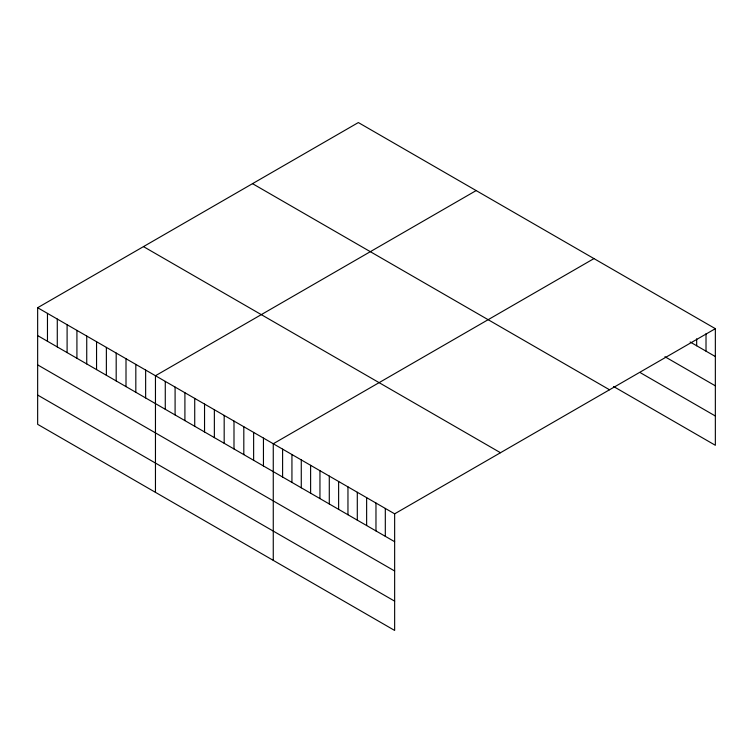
<?xml version="1.0" encoding="UTF-8"?>
<svg xmlns="http://www.w3.org/2000/svg" width="753" height="753" viewBox="0 0 753 753"><rect width="100%" height="100%" fill="white"/><g stroke="black" fill="none" stroke-linecap="round" stroke-linejoin="round"><path stroke-width="1.13" d="M37.65 307.713L394.647 513.828L394.647 630.44L37.65 424.325L37.65 307.713L358.353 122.56L715.35 328.675L715.35 445.287L613.582 386.524M476.16 190.575L155.457 375.738L155.457 492.349M593.966 258.59L273.264 443.752L273.264 560.364M394.647 513.828L715.35 328.675M690.143 341.994L715.35 356.555M664.927 356.724L715.35 385.837M640.652 372.876L715.35 416.004M252.519 183.666L609.516 389.772M143.484 246.617L500.481 452.722M37.65 335.593L394.647 541.708M37.65 364.876L394.647 570.99M37.65 395.052L394.647 601.158M706.013 333.739L706.013 351.162M696.676 338.803L696.676 345.768M385.31 508.435L385.31 536.315M375.973 503.042L375.973 530.931M366.636 497.658L366.636 525.538M357.299 492.264L357.299 520.144M347.961 486.871L347.961 514.751M338.624 481.487L338.624 509.367M329.287 476.094L329.287 503.973M319.95 470.7L319.95 498.58M310.613 465.316L310.613 493.196M301.275 459.923L301.275 487.803M291.938 454.53L291.938 482.409M282.601 449.136L282.601 477.026M263.446 438.086L263.446 465.966M253.629 432.41L253.629 460.29M243.812 426.744L243.812 454.624M233.995 421.078L233.995 448.957M224.178 415.411L224.178 443.291M214.36 409.745L214.36 437.625M204.543 404.069L204.543 431.958M194.726 398.403L194.726 426.283M184.909 392.737L184.909 420.616M175.091 387.07L175.091 414.95M165.274 381.404L165.274 409.284M145.64 370.062L145.64 397.942M135.822 364.396L135.822 392.275M126.005 358.729L126.005 386.609M116.188 353.063L116.188 380.943M106.371 347.397L106.371 375.276M96.553 341.721L96.553 369.61M86.736 336.054L86.736 363.934M76.919 330.388L76.919 358.268M67.102 324.722L67.102 352.602M57.284 319.056L57.284 346.935M47.467 313.389L47.467 341.269"/></g></svg>
